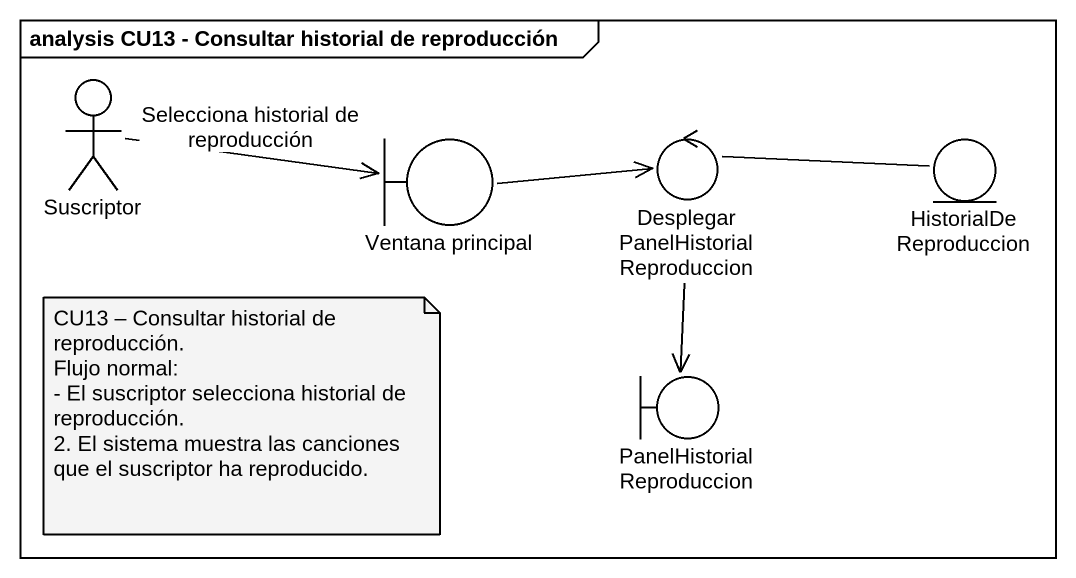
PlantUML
@startuml
mainframe analysis CU13 - Consultar historial de reproducción
actor Suscriptor
boundary "Ventana principal" as Ventana_principal
control "Desplegar PanelHistorialReproduccion" as Desplegar
entity HistorialDeReproduccion
boundary PanelHistorialReproduccion
Suscriptor -right-> Ventana_principal : Selecciona historial de reproducción
Ventana_principal -right-> Desplegar
Desplegar -right- HistorialDeReproduccion
Desplegar --> PanelHistorialReproduccion
note as N1
  CU13 – Consultar historial de reproducción.
  Flujo normal:
  - El suscriptor selecciona historial de reproducción.
  2. El sistema muestra las canciones que el suscriptor ha reproducido.
end note
@enduml
